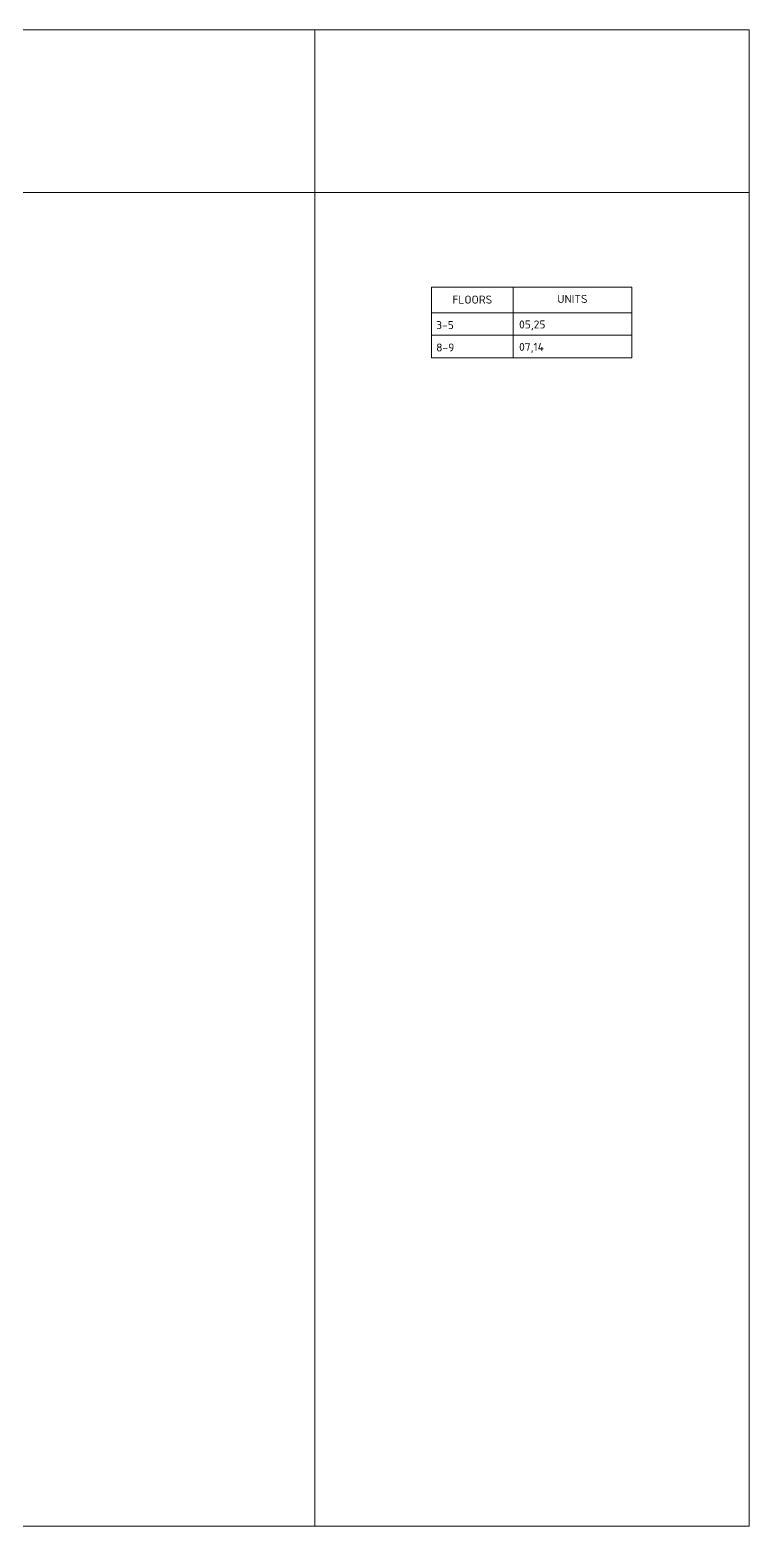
# Model space of a CAD drawing. Header units: millimetres. Extents: x 317748 to 451058, y -7309 to 88509.
# Drawn here: x 345446 to 351148, y -7309 to 4560 of the extents above; entities that cross this region are included whole.
import ezdxf

# ---------------------------------------------------------------- set-up
doc = ezdxf.new("R2010")
doc.units = ezdxf.units.MM
doc.header["$LTSCALE"] = 2
doc.header["$MEASUREMENT"] = 0
for name, color, linetype, lineweight in [('4', 6, 'Continuous', 18), ('Line_Thin', 8, 'Continuous', 18), ('Text', 4, 'Continuous', 20)]:
    doc.layers.add(name, color=color, linetype=linetype, lineweight=lineweight)
doc.styles.add('style1', font='simplex.shx')

msp = doc.modelspace()

# ---------------------------------------------------------------- linework, layer by layer
at = {"layer": '4'}
for points in [[(347705.5, 3270.6), (336749.9, 3270.6), (336749.9, 4559.7), (347705.5, 4559.7)], [(347705.5, 4559.7), (351148.2, 4559.7), (351148.2, 3270.6), (347705.5, 3270.6)], [(336749.9, 3270.6), (347705.5, 3270.6), (347705.5, -7308.8), (336749.9, -7308.8)], [(347705.5, 3270.6), (351148.2, 3270.6), (351148.2, -7308.8), (347705.5, -7308.8)]]:
    msp.add_lwpolyline(points, close=True, dxfattribs=at)
at = {"layer": 'Line_Thin', "color": 18, "lineweight": 18, "true_color": 0x000000}
for points in [[(348629.8, 2518.5), (349277.8, 2518.5), (349277.8, 2315.3), (348629.8, 2315.3)], [(349277.8, 2518.5), (350217.5, 2518.5), (350217.5, 2315.3), (349277.8, 2315.3)]]:
    msp.add_lwpolyline(points, close=True, dxfattribs=at)
at = {"layer": 'Line_Thin', "lineweight": 13}
for points in [[(348629.8, 2518.5), (349277.8, 2518.5), (349277.8, 2315.3), (348629.8, 2315.3)], [(349277.8, 2518.5), (350217.5, 2518.5), (350217.5, 2315.3), (349277.8, 2315.3)], [(348629.8, 2315.3), (349277.8, 2315.3), (349277.8, 2137.5), (348629.8, 2137.5)], [(349277.8, 2315.3), (350217.5, 2315.3), (350217.5, 2137.5), (349277.8, 2137.5)], [(348629.8, 2137.5), (349277.8, 2137.5), (349277.8, 1959.7), (348629.8, 1959.7)], [(349277.8, 2137.5), (350217.5, 2137.5), (350217.5, 1959.7), (349277.8, 1959.7)]]:
    msp.add_lwpolyline(points, close=True, dxfattribs=at)

# ---------------------------------------------------------------- texts
at = {"layer": 'Text', "color": 0, "char_height": 63.5, "attachment_point": 1, "style": 'style1'}
for s, width, insert in [('\\pxqc;FLOORS', 648.035, (348629.8, 2452)), ('\\pxqc;UNITS', 939.728, (349277.8, 2457.6)), ('3-5', 648.035, (348667.2, 2249.9)), ('\\pxql;05,25', 648.035, (349324.4, 2255)), ('8-9', 648.035, (348667.2, 2072.1)), ('\\pxql;07,14', 648.035, (349324.4, 2077.2))]:
    msp.add_mtext_dynamic_manual_height_columns(s, width=width, gutter_width=25.4, heights=[0], dxfattribs=dict(at, insert=insert))

doc.saveas('drawing.dxf')
